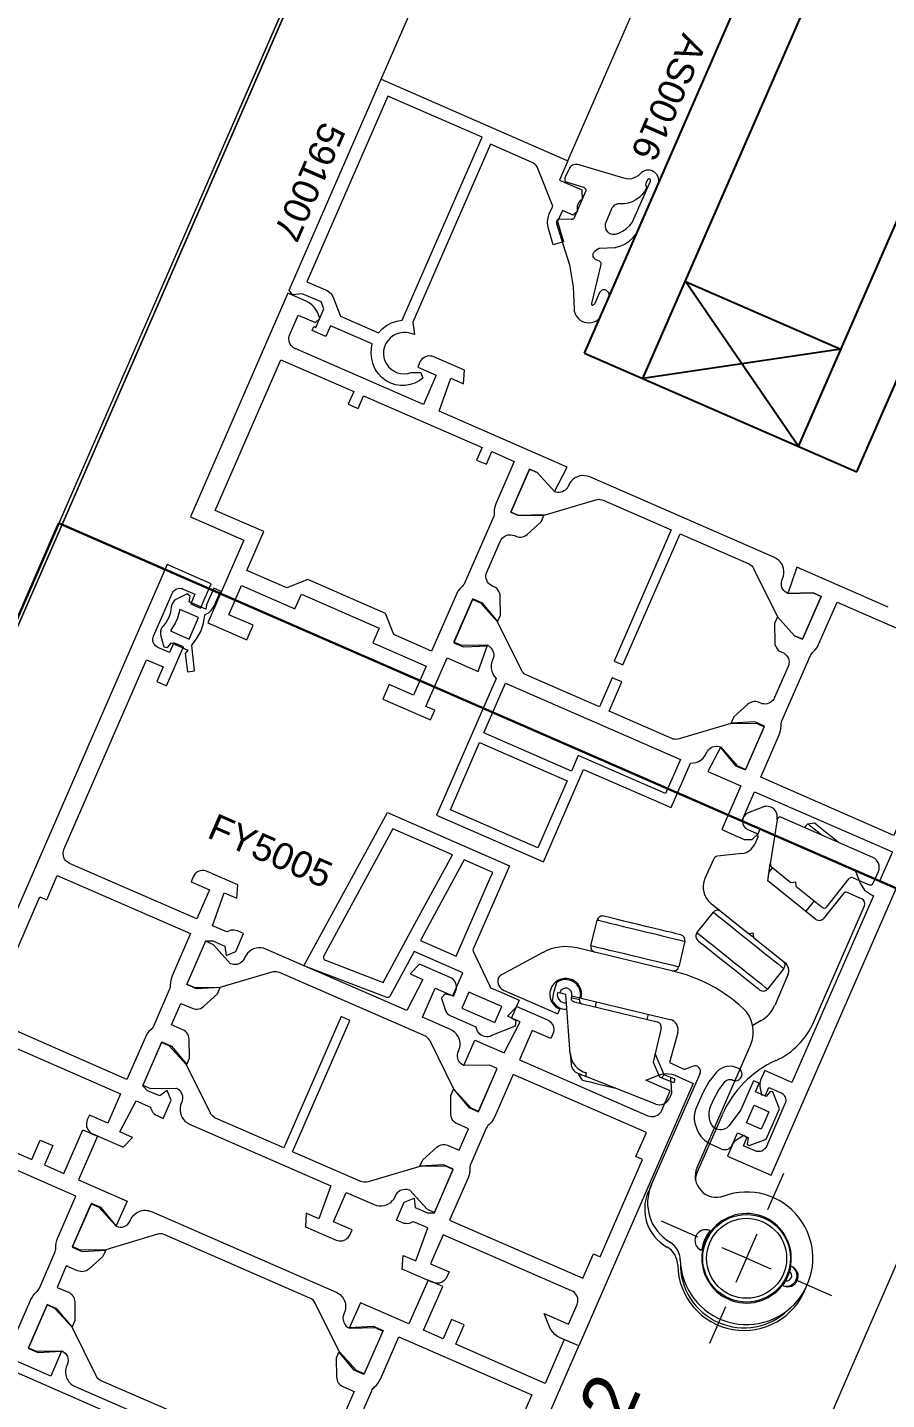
# Model space of a CAD drawing. Header units: millimetres. Extents: x -50172 to 90294, y -80883 to 956680.
# Drawn here: x 6197.7 to 6278.7, y -13388.3 to -13259 of the extents above; entities that cross this region are included whole.
import ezdxf

# ---------------------------------------------------------------- set-up
doc = ezdxf.new("R2010")
doc.units = ezdxf.units.MM
doc.header["$MEASUREMENT"] = 0
doc.linetypes.add('Dot & Dashed', pattern=[670.277762, 352.777767, -176.388884, 0, -141.111112])
for name, color, linetype, lineweight in [('0_Pen_No__2', 8, 'Continuous', 15), ('0_Pen_No__5', 7, 'Continuous', 25), ('0_Pen_No__7', 7, 'Continuous', 35), ('0_Pen_No__9', 7, 'Continuous', 13), ('New_A-20-M_Roof_Pen_No__93', 8, 'Continuous', 13), ('New_A-25-M_Curtain_Wall_Pen_No__90', 8, 'Continuous', 20), ('New_A-25-M_Wall_Ext_Pen_No__87', 8, 'Continuous', 20), ('New_ArchiCAD Windows_Pen_No__1', 7, 'Continuous', 13), ('New_ArchiCAD Windows_Pen_No__3', 7, 'Continuous', 18)]:
    doc.layers.add(name, color=color, linetype=linetype, lineweight=lineweight)
for name, color, linetype in [('New_A-20-M_Roof', 7, 'Continuous'), ('New_A-25-M_Curtain_Wall', 7, 'Continuous'), ('New_A-25-M_Wall_Ext', 7, 'Continuous'), ('New_ArchiCAD Windows', 7, 'Continuous')]:
    doc.layers.add(name, color=color, linetype=linetype)
doc.layers.add('New_A-25-M_Curtain_Wall_Pen_No__69', color=7, linetype='Continuous', lineweight=20, true_color=0x606060)
doc.layers.add('New_ArchiCAD Windows_Pen_No__23', color=7, linetype='Continuous', lineweight=30, true_color=0x2a2a2a)
doc.styles.add('GENERATED_STYLE_3', font='')
doc.styles.get('GENERATED_STYLE_3').set_extended_font_data('Arial')

# ---------------------------------------------------------------- blocks, each defined once
blk = doc.blocks.new('Wall_2_1', base_point=(10092.6, -4631.3))
at = {"layer": 'New_A-25-M_Wall_Ext_Pen_No__87', "linetype": 'Continuous', "flags": 128}
for points in [[(10000.93, -4591.33), (2142.47, -22613.27)], [(2234.14, -22653.24), (10092.6, -4631.3)]]:
    blk.add_lwpolyline(points, dxfattribs=at)
blk = doc.blocks.new('Wall_4_1', base_point=(9982.59, -4632.6))
at = {"layer": 'New_A-25-M_Wall_Ext_Pen_No__87', "linetype": 'Continuous', "flags": 128}
blk.add_lwpolyline([(4871.77, -16353.33), (9982.59, -4632.6)], dxfattribs=at)
blk = doc.blocks.new('Triple Window 19_2')
at = {"layer": 'New_ArchiCAD Windows_Pen_No__1', "linetype": 'Continuous'}
for p, q in [((-1175, -190), (-1175, -0.5)), ((1175, -190), (1175, -0.5))]:
    blk.add_line(p, q, dxfattribs=at)
at = {"layer": 'New_ArchiCAD Windows_Pen_No__23', "linetype": 'Continuous'}
for p, q in [((1100, -190), (1100, 0)), ((1100, 0), (1175, 0))]:
    blk.add_line(p, q, dxfattribs=at)
at = {"layer": 'New_ArchiCAD Windows_Pen_No__3', "linetype": 'Continuous'}
blk.add_line((812.5, 0), (1100, 0), dxfattribs=at)
blk = doc.blocks.new('Wall_239_1', base_point=(10165.92, -4712.54))
at = {"layer": 'New_ArchiCAD Windows', "color": 251, "linetype": 'Continuous', "lineweight": 20, "true_color": 0x606060, "xscale": -1, "zscale": 1000, "rotation": 66.44041158399281}
for p in [(6640.35, -12297.4), (5701.05, -14451.52)]:
    blk.add_blockref('Triple Window 19_2', p, dxfattribs=at)
blk = doc.blocks.new('Morph_2_1')
at = {"layer": 'New_A-20-M_Roof_Pen_No__93', "linetype": 'Continuous', "flags": 128}
blk.add_lwpolyline([(2064.53, -22792.01), (10012.82, -4564.06)], dxfattribs=at)
blk = doc.blocks.new('Beam_8_1', base_point=(10000.93, -4591.33))
at = {"layer": 'New_A-25-M_Curtain_Wall_Pen_No__69', "linetype": 'Dot & Dashed'}
blk.add_line((10000.93, -4591.33), (2142.47, -22613.27), dxfattribs=at)
at = {"layer": 'New_A-25-M_Curtain_Wall_Pen_No__90', "linetype": 'Continuous'}
blk.add_line((10000.93, -4591.33), (2142.47, -22613.27), dxfattribs=at)

msp = doc.modelspace()

# ---------------------------------------------------------------- linework, layer by layer
at = {"layer": '0_Pen_No__2', "linetype": 'Continuous', "flags": 128}
for points in [[(6234.81, -13291.5), (6235.01, -13292.03), (6234.64, -13292.3), (6234.23, -13292.5), (6233.8, -13292.65), (6233.34, -13292.72), (6232.89, -13292.73), (6232.43, -13292.66), (6231.99, -13292.53), (6231.54, -13292.29), (6231.14, -13291.98), (6230.79, -13291.6), (6230.51, -13291.18), (6230.3, -13290.71), (6230.18, -13290.22), (6230.13, -13289.71), (6230.17, -13289.2), (6230.23, -13288.82), (6226.29, -13287.1), (6225.85, -13288.11), (6224.57, -13287.55), (6224.73, -13287.18), (6224.91, -13287.26), (6225.67, -13285.52), (6225.41, -13284.86), (6223.62, -13284.08), (6222.7, -13284.18), (6222.4, -13283.76), (6231.07, -13263.87), (6248.67, -13271.55), (6247.87, -13273.38), (6249.98, -13274.3), (6250.03, -13275.19), (6249.9, -13275.28), (6249.78, -13275.4), (6249.68, -13275.53), (6249.61, -13275.68), (6249.56, -13275.83), (6249.54, -13275.99), (6249.54, -13276.16), (6249.57, -13276.32), (6249.16, -13276.67), (6248.15, -13276.23), (6247.69, -13277.29), (6248.26, -13279.2), (6247.3, -13279.48), (6246.84, -13277.92), (6246.78, -13277.64), (6246.76, -13277.37), (6246.77, -13277.09), (6246.83, -13276.81), (6246.92, -13276.55), (6247.24, -13275.83), (6245.84, -13272.27), (6245.77, -13272.13), (6245.68, -13272), (6245.57, -13271.88), (6245.44, -13271.79), (6245.3, -13271.71), (6241.38, -13270)], [(6241.38, -13270), (6234.06, -13286.78), (6234.2, -13287.94), (6233.77, -13287.81), (6233.44, -13287.75), (6233.1, -13287.74), (6232.78, -13287.79), (6232.46, -13287.9), (6232.17, -13288.06), (6231.9, -13288.26), (6231.68, -13288.51), (6231.5, -13288.79), (6231.37, -13289.1), (6231.3, -13289.42), (6231.28, -13289.76), (6231.32, -13290.09), (6231.42, -13290.41), (6231.57, -13290.7), (6231.76, -13290.97), (6232, -13291.2), (6232.28, -13291.39), (6232.58, -13291.53), (6232.91, -13291.61), (6233.24, -13291.64), (6233.57, -13291.61), (6233.89, -13291.52), (6234.81, -13291.5)], [(6223.54, -13312.41), (6230.88, -13315.61), (6230.28, -13316.98), (6235.32, -13319.18), (6234.12, -13321.93), (6231.83, -13320.93), (6231.23, -13322.31), (6235.72, -13324.26), (6236.12, -13323.35), (6235.29, -13322.99), (6237.29, -13318.4), (6240.22, -13319.68), (6241.08, -13317.22), (6238.66, -13317.26), (6237.93, -13316.94), (6239.69, -13312.91), (6240.42, -13313.22), (6242.04, -13315.02), (6242.32, -13314.38), (6242.29, -13312.61), (6242.28, -13312.44), (6242.23, -13312.29), (6242.17, -13312.14), (6242.08, -13312), (6241.97, -13311.88), (6241.84, -13311.78), (6241.69, -13311.71), (6241.55, -13311.64), (6241.41, -13311.57), (6241.29, -13311.47), (6241.18, -13311.36), (6241.09, -13311.23), (6241.02, -13311.09), (6240.97, -13310.94), (6240.95, -13310.79), (6240.95, -13310.63), (6240.98, -13310.48), (6241.03, -13310.33), (6242.31, -13307.39), (6242.39, -13307.26), (6242.48, -13307.13), (6242.59, -13307.02), (6242.72, -13306.93), (6242.86, -13306.86), (6243.01, -13306.82), (6243.17, -13306.8), (6243.32, -13306.8), (6243.48, -13306.83), (6243.63, -13306.88), (6243.77, -13306.94), (6243.93, -13306.99), (6244.09, -13307.02), (6244.25, -13307.02), (6244.41, -13306.99), (6244.57, -13306.94), (6244.71, -13306.86), (6244.84, -13306.77), (6246.16, -13305.58), (6246.44, -13304.94), (6244.02, -13304.98), (6243.29, -13304.66), (6245.05, -13300.62), (6245.78, -13300.94), (6247.4, -13302.74), (6248.62, -13300.43), (6236.52, -13295.16), (6237.64, -13292.05), (6238.83, -13292.57), (6238.91, -13291.29), (6236.03, -13290.03), (6235.88, -13289.98), (6235.72, -13289.96), (6235.57, -13289.95), (6235.41, -13289.97), (6235.26, -13290.02), (6235.12, -13290.09), (6234.99, -13290.18), (6234.88, -13290.29), (6234.78, -13290.41), (6234.71, -13290.55), (6234.51, -13291.01), (6236.25, -13291.77), (6235.05, -13294.52), (6222.95, -13289.24), (6222.81, -13289.17), (6222.69, -13289.07), (6222.58, -13288.96), (6222.49, -13288.83), (6222.42, -13288.69), (6222.38, -13288.54), (6222.35, -13288.39), (6222.36, -13288.23), (6222.38, -13288.07), (6222.44, -13287.93), (6223.23, -13286.09), (6224.88, -13286.81), (6225.28, -13286.43), (6225.08, -13285.9), (6224.94, -13285.62), (6224.76, -13285.36), (6224.54, -13285.13), (6224.29, -13284.94), (6224.01, -13284.8), (6222.28, -13284.04), (6213.08, -13305.12), (6218.12, -13307.32), (6214.73, -13315.11), (6218.39, -13316.71), (6218.99, -13315.34), (6216.7, -13314.34)], [(6266.26, -13331.04), (6279.27, -13336.71), (6278.07, -13339.46), (6275.76, -13338.45), (6276.23, -13339.66), (6276.65, -13340.31), (6277.3, -13340.76), (6277.48, -13340.84), (6269.8, -13358.44), (6267.23, -13357.32), (6266.84, -13358.22), (6266.79, -13358.37), (6266.76, -13358.52), (6266.76, -13358.67), (6266.77, -13358.82), (6266.93, -13359.6), (6267.31, -13359.64), (6267.63, -13358.91), (6268.73, -13359.39), (6268.84, -13359.45), (6268.94, -13359.52), (6269.03, -13359.61), (6269.1, -13359.72), (6269.16, -13359.83), (6269.19, -13359.95), (6269.21, -13360.07), (6269.21, -13360.2), (6269.19, -13360.32), (6269.14, -13360.44), (6267.39, -13364.47), (6267.33, -13364.58), (6267.25, -13364.68), (6267.16, -13364.77), (6267.06, -13364.84), (6266.95, -13364.9), (6266.83, -13364.94), (6266.7, -13364.95), (6266.58, -13364.95), (6266.45, -13364.93), (6266.33, -13364.89), (6265.23, -13364.41), (6265.55, -13363.67), (6265.27, -13363.42), (6264.59, -13363.84), (6264.46, -13363.93), (6264.36, -13364.03), (6264.26, -13364.16), (6264.19, -13364.29), (6263.72, -13365.38), (6267.84, -13367.18), (6299.42, -13294.77)], [(6194.39, -13354.24), (6206.49, -13359.52), (6205.29, -13362.27), (6203.55, -13361.51), (6203.35, -13361.97), (6203.3, -13362.12), (6203.27, -13362.27), (6203.27, -13362.43), (6203.29, -13362.58), (6203.34, -13362.73), (6203.4, -13362.88), (6203.49, -13363), (6203.6, -13363.12), (6203.73, -13363.21), (6203.87, -13363.29), (6206.75, -13364.54), (6207.63, -13363.62), (6206.44, -13363.1), (6207.96, -13360.16), (6209.32, -13360.75), (6209.35, -13360.86), (6209.39, -13361.01), (6209.46, -13361.15), (6209.55, -13361.28), (6209.66, -13361.39), (6209.79, -13361.49), (6209.93, -13361.56), (6210.51, -13361.82), (6211.25, -13360.12), (6210.88, -13359.2), (6210.19, -13359.71), (6209.03, -13359.21), (6208.58, -13358.74), (6210.37, -13354.61), (6211.29, -13355.01), (6212.73, -13356.73), (6212.98, -13356.13), (6212.96, -13354.36), (6212.94, -13354.2), (6212.9, -13354.04), (6212.83, -13353.89), (6212.74, -13353.76), (6212.63, -13353.64), (6212.5, -13353.54), (6212.36, -13353.46), (6211.3, -13353), (6212.18, -13350.98), (6213.24, -13351.44), (6213.39, -13351.5), (6213.55, -13351.52), (6213.72, -13351.52), (6213.88, -13351.5), (6214.03, -13351.45), (6214.18, -13351.37), (6214.31, -13351.27), (6215.62, -13350.08), (6215.88, -13349.49), (6213.65, -13349.61), (6212.73, -13349.21), (6214.53, -13345.08), (6215.18, -13345.09), (6216.34, -13345.6), (6216.44, -13346.46), (6217.36, -13346.1), (6218.1, -13344.4), (6217.52, -13344.15), (6217.37, -13344.1), (6217.22, -13344.07), (6217.06, -13344.07), (6216.9, -13344.09), (6216.75, -13344.14), (6216.61, -13344.21), (6216.51, -13344.25), (6215.15, -13343.66), (6216.27, -13340.55), (6217.47, -13341.07), (6217.54, -13339.8), (6214.66, -13338.54), (6214.51, -13338.49), (6214.36, -13338.46), (6214.2, -13338.45), (6214.04, -13338.48), (6213.89, -13338.52), (6213.75, -13338.59), (6213.62, -13338.68), (6213.51, -13338.79), (6213.42, -13338.91), (6213.34, -13339.05), (6213.14, -13339.51), (6214.88, -13340.27), (6213.68, -13343.02), (6201.68, -13337.79), (6201.54, -13337.71), (6201.41, -13337.62), (6201.3, -13337.5), (6201.21, -13337.38), (6201.15, -13337.23), (6201.1, -13337.08), (6201.08, -13336.93), (6201.08, -13336.77), (6201.11, -13336.62), (6201.16, -13336.47), (6208.95, -13318.59), (6210.51, -13319.27), (6209.91, -13320.65), (6210.83, -13321.05), (6212.43, -13317.38), (6211.51, -13316.98), (6211.11, -13317.9), (6210.01, -13317.42), (6209.9, -13317.36), (6209.8, -13317.28), (6209.71, -13317.19), (6209.64, -13317.09), (6209.59, -13316.98), (6209.55, -13316.86), (6209.53, -13316.73), (6209.54, -13316.61), (6209.56, -13316.48), (6209.6, -13316.37), (6211.36, -13312.33), (6211.42, -13312.22), (6211.49, -13312.12), (6211.58, -13312.03), (6211.68, -13311.96), (6211.8, -13311.91), (6211.92, -13311.87), (6212.04, -13311.85), (6212.17, -13311.86), (6212.29, -13311.88), (6212.41, -13311.92), (6213.51, -13312.4), (6213.11, -13313.32), (6214.03, -13313.72), (6215.03, -13311.42), (6210.9, -13309.62), (6190.12, -13357.29)], [(6278.87, -13313.62), (6270.25, -13309.87), (6269.4, -13312.33), (6271.81, -13312.29), (6272.55, -13312.61), (6270.79, -13316.65), (6270.05, -13316.33), (6268.44, -13314.53), (6268.16, -13315.17), (6268.18, -13316.94), (6268.2, -13317.11), (6268.24, -13317.27), (6268.31, -13317.41), (6268.4, -13317.55), (6268.51, -13317.67), (6268.64, -13317.77), (6268.78, -13317.85), (6268.93, -13317.91), (6269.07, -13317.98), (6269.19, -13318.08), (6269.3, -13318.19), (6269.39, -13318.32), (6269.46, -13318.46), (6269.5, -13318.61), (6269.53, -13318.77), (6269.52, -13318.92), (6269.5, -13319.08), (6269.44, -13319.22), (6268.16, -13322.16), (6268.09, -13322.3), (6268, -13322.42), (6267.88, -13322.53), (6267.75, -13322.62), (6267.61, -13322.69), (6267.46, -13322.73), (6267.31, -13322.76), (6267.15, -13322.75), (6267, -13322.73), (6266.85, -13322.67), (6266.71, -13322.61), (6266.55, -13322.56), (6266.39, -13322.53), (6266.23, -13322.53), (6266.07, -13322.56), (6265.91, -13322.61), (6265.77, -13322.69), (6265.64, -13322.79), (6264.32, -13323.97), (6264.04, -13324.61), (6266.46, -13324.58), (6267.19, -13324.9), (6265.43, -13328.93), (6264.7, -13328.61), (6263.08, -13326.81), (6261.86, -13329.12), (6264.97, -13330.48), (6263.18, -13334.6), (6265.28, -13335.52), (6266.05, -13335.53), (6266.6, -13335), (6266.8, -13334.54), (6265.06, -13333.79), (6266.26, -13331.04)], [(6216.7, -13314.34), (6217.9, -13311.59), (6222.94, -13313.78), (6223.54, -13312.41)], [(6258.41, -13332.52), (6260.23, -13328.35), (6260.52, -13328.31), (6260.77, -13328.26), (6261.02, -13328.17), (6261.24, -13328.03), (6261.44, -13327.86), (6261.6, -13327.65), (6261.72, -13327.42), (6261.76, -13327.33), (6261.84, -13327.19), (6261.93, -13327.07), (6262.05, -13326.96), (6262.17, -13326.87), (6262.31, -13326.8), (6262.47, -13326.75), (6262.62, -13326.73), (6262.78, -13326.74), (6262.93, -13326.76), (6263.08, -13326.81), (6263.06, -13326.86), (6264.49, -13328.58), (6265.41, -13328.98), (6267.21, -13324.85), (6266.29, -13324.45), (6264.06, -13324.57), (6264.04, -13324.61), (6259.17, -13326.05), (6259.03, -13326.08), (6258.89, -13326.09), (6258.75, -13326.08), (6258.61, -13326.06), (6258.48, -13326.01), (6252.56, -13323.43), (6253.76, -13320.68), (6252.84, -13320.28), (6251.64, -13323.03), (6244.8, -13320.04), (6244.67, -13319.98), (6244.56, -13319.9), (6244.46, -13319.8), (6244.37, -13319.69), (6244.3, -13319.57), (6242.04, -13315.02), (6242.06, -13314.98), (6240.63, -13313.26), (6239.71, -13312.86), (6237.91, -13316.98), (6238.83, -13317.38), (6241.06, -13317.27), (6241.08, -13317.22), (6241.22, -13317.29), (6241.34, -13317.39), (6241.45, -13317.5), (6241.54, -13317.63), (6241.61, -13317.77), (6241.66, -13317.92), (6241.68, -13318.08), (6241.68, -13318.23), (6241.65, -13318.39), (6241.6, -13318.54), (6241.56, -13318.63), (6241.47, -13318.88), (6241.44, -13319.14), (6241.44, -13319.4), (6241.49, -13319.65), (6241.59, -13319.9), (6241.73, -13320.12), (6241.9, -13320.35), (6236.28, -13333.24), (6246.36, -13337.63), (6250.16, -13328.93)], [(6249, -13329.08), (6240.75, -13325.48), (6242.79, -13320.8), (6259.29, -13328), (6257.89, -13331.21), (6249.64, -13327.61)], [(6249.64, -13327.61), (6249, -13329.08)], [(6250.16, -13328.93), (6258.41, -13332.52)], [(6267.95, -13362.44), (6268.61, -13360.91), (6267.99, -13359.31), (6267.76, -13359.28), (6267.36, -13359.77), (6266.35, -13359.33)], [(6228.9, -13398.75), (6229.71, -13399.1), (6228.91, -13400.93), (6230.1, -13401.45), (6230.9, -13399.62), (6239.33, -13403.3), (6237.53, -13407.42), (6238.91, -13408.02), (6249.7, -13383.27), (6248.32, -13382.67), (6246.52, -13386.8), (6238.1, -13383.12), (6238.89, -13381.29), (6237.7, -13380.77), (6236.9, -13382.6), (6235.07, -13381.8), (6236.87, -13377.68), (6235.49, -13377.08), (6233.69, -13381.2), (6229.11, -13379.2), (6228.09, -13381.54), (6230.32, -13381.42)]]:
    msp.add_lwpolyline(points, dxfattribs=at)
for points in [[(6240.58, -13269.33), (6231.69, -13265.45), (6224.06, -13282.96), (6225.96, -13283.79), (6226.1, -13283.87), (6226.23, -13283.96), (6226.34, -13284.07), (6226.43, -13284.2), (6226.5, -13284.34), (6227.22, -13286.2), (6230.81, -13287.76), (6231.16, -13287.38), (6231.58, -13287.07), (6232.04, -13286.83), (6232.54, -13286.67), (6233.05, -13286.59)], [(6224.14, -13311.03), (6222.17, -13311.81), (6218.41, -13310.17), (6220.01, -13306.5), (6215.42, -13304.51), (6221.62, -13290.3), (6228.49, -13293.3), (6227.97, -13294.49), (6228.89, -13294.89), (6229.41, -13293.7), (6240.59, -13298.57), (6240.07, -13299.76), (6240.99, -13300.16), (6241.51, -13298.97), (6243.62, -13299.89), (6241.88, -13303.88), (6241.78, -13304.17), (6241.72, -13304.47), (6241.71, -13304.77), (6241.71, -13304.92), (6241.68, -13305.07), (6241.63, -13305.21), (6238.97, -13311.31), (6238.9, -13311.45), (6238.81, -13311.57), (6238.7, -13311.67), (6238.49, -13311.89), (6238.31, -13312.13), (6238.16, -13312.4), (6235.82, -13317.77), (6232.25, -13316.21), (6231.47, -13314.23)], [(6253.03, -13318.72), (6253.85, -13319.08), (6259.25, -13306.71), (6265.68, -13309.51), (6265.8, -13309.57), (6265.92, -13309.66), (6266.02, -13309.75), (6266.1, -13309.86), (6266.17, -13309.98), (6268.43, -13314.55), (6270.05, -13316.33), (6270.79, -13316.65), (6272.55, -13312.61), (6271.81, -13312.29), (6269.4, -13312.33), (6269.26, -13312.26), (6269.13, -13312.16), (6269.02, -13312.05), (6268.93, -13311.92), (6268.86, -13311.78), (6268.82, -13311.63), (6268.8, -13311.47), (6268.8, -13311.32), (6268.83, -13311.16), (6268.88, -13311.01), (6268.92, -13310.92), (6269, -13310.7), (6269.04, -13310.47), (6269.04, -13310.23), (6269.01, -13310), (6268.94, -13309.77), (6268.84, -13309.56), (6268.7, -13309.37), (6268.54, -13309.2), (6268.35, -13309.06), (6268.14, -13308.95), (6250.73, -13301.35), (6250.5, -13301.28), (6250.27, -13301.24), (6250.04, -13301.23), (6249.8, -13301.26), (6249.58, -13301.33), (6249.37, -13301.44), (6249.17, -13301.57), (6249, -13301.73), (6248.86, -13301.92), (6248.75, -13302.13), (6248.71, -13302.22), (6248.64, -13302.36), (6248.54, -13302.48), (6248.43, -13302.59), (6248.3, -13302.68), (6248.16, -13302.75), (6248.01, -13302.8), (6247.86, -13302.82), (6247.7, -13302.82), (6247.54, -13302.79), (6247.4, -13302.74), (6245.78, -13300.94), (6245.05, -13300.62), (6243.29, -13304.66), (6244.02, -13304.98), (6246.43, -13304.96), (6251.31, -13303.5), (6251.45, -13303.47), (6251.59, -13303.46), (6251.72, -13303.47), (6251.86, -13303.5), (6251.99, -13303.54), (6258.42, -13306.35)], [(6266.86, -13329.66), (6268.6, -13325.67), (6268.7, -13325.39), (6268.75, -13325.09), (6268.77, -13324.78), (6268.77, -13324.63), (6268.8, -13324.48), (6268.85, -13324.34), (6271.51, -13318.24), (6271.58, -13318.11), (6271.67, -13317.99), (6271.77, -13317.88), (6271.99, -13317.66), (6272.17, -13317.42), (6272.31, -13317.15), (6274.05, -13313.16), (6286.61, -13318.64), (6285.61, -13320.93), (6286.25, -13321.21), (6281.06, -13333.12), (6280.41, -13332.84), (6279.42, -13335.14)], [(6248.6, -13329.99), (6245.85, -13336.32), (6237.6, -13332.72), (6240.35, -13326.39)], [(6213.09, -13344.4), (6211.35, -13348.38), (6211.25, -13348.67), (6211.19, -13348.97), (6211.18, -13349.28), (6211.17, -13349.43), (6211.14, -13349.57), (6211.09, -13349.71), (6209.63, -13353.07), (6209.56, -13353.2), (6209.47, -13353.32), (6209.37, -13353.43), (6209.15, -13353.64), (6208.97, -13353.89), (6208.83, -13354.16), (6207.09, -13358.15), (6194.53, -13352.67), (6195.53, -13350.38), (6194.89, -13350.1), (6198.89, -13340.93), (6199.53, -13341.21), (6200.53, -13338.92)], [(6233.81, -13348.2), (6235.01, -13348.72), (6233.48, -13351.65), (6220.19, -13345.86), (6219.97, -13345.78), (6219.74, -13345.74), (6219.5, -13345.74), (6219.27, -13345.77), (6219.04, -13345.84), (6218.83, -13345.94), (6218.64, -13346.08), (6218.47, -13346.24), (6218.33, -13346.43), (6218.22, -13346.63), (6218.18, -13346.73), (6218.1, -13346.86), (6218.01, -13346.99), (6217.9, -13347.1), (6217.77, -13347.19), (6217.63, -13347.26), (6217.48, -13347.3), (6217.32, -13347.32), (6217.16, -13347.32), (6217.01, -13347.29), (6216.86, -13347.24), (6215.25, -13345.45), (6214.51, -13345.13), (6212.75, -13349.16), (6213.49, -13349.48), (6215.89, -13349.46), (6220.78, -13348), (6220.91, -13347.97), (6221.05, -13347.96), (6221.19, -13347.97), (6221.33, -13348), (6221.46, -13348.05), (6235.14, -13354.01), (6235.27, -13354.08), (6235.38, -13354.16), (6235.48, -13354.26), (6235.57, -13354.37), (6235.64, -13354.49), (6237.89, -13359.05), (6239.52, -13360.83), (6240.25, -13361.15), (6242.01, -13357.12), (6241.28, -13356.8), (6238.86, -13356.84), (6238.72, -13356.76), (6238.6, -13356.67), (6238.49, -13356.55), (6238.4, -13356.43), (6238.33, -13356.28), (6238.28, -13356.13), (6238.26, -13355.98), (6238.27, -13355.82), (6238.29, -13355.67), (6238.34, -13355.52), (6238.38, -13355.43), (6238.46, -13355.21), (6238.5, -13354.97), (6238.51, -13354.74), (6238.47, -13354.51), (6238.41, -13354.28), (6238.3, -13354.07), (6238.17, -13353.88), (6238, -13353.71), (6237.82, -13353.56), (6237.61, -13353.45), (6234.95, -13352.29), (6236.15, -13349.54), (6237.89, -13350.3), (6238.09, -13349.85), (6238.14, -13349.7), (6238.17, -13349.54), (6238.17, -13349.39), (6238.15, -13349.23), (6238.11, -13349.08), (6238.04, -13348.94), (6237.95, -13348.81), (6237.84, -13348.7), (6237.71, -13348.6), (6237.57, -13348.53), (6234.69, -13347.27)], [(6224, -13370.76), (6223.92, -13372.03), (6226.81, -13373.29), (6226.96, -13373.34), (6227.11, -13373.37), (6227.27, -13373.37), (6227.43, -13373.35), (6227.58, -13373.3), (6227.72, -13373.24), (6227.84, -13373.15), (6227.96, -13373.04), (6228.05, -13372.91), (6228.13, -13372.77), (6228.33, -13372.32), (6226.58, -13371.56), (6227.78, -13368.81), (6230.41, -13369.95), (6230.64, -13370.03), (6230.87, -13370.07), (6231.1, -13370.08), (6231.34, -13370.04), (6231.56, -13369.97), (6231.77, -13369.87), (6231.97, -13369.74), (6232.14, -13369.57), (6232.28, -13369.39), (6232.39, -13369.18), (6232.43, -13369.09), (6232.5, -13368.95), (6232.6, -13368.82), (6232.71, -13368.71), (6232.84, -13368.62), (6232.98, -13368.55), (6233.13, -13368.51), (6233.29, -13368.49), (6233.44, -13368.49), (6233.6, -13368.52), (6233.75, -13368.57), (6235.36, -13370.36), (6236.1, -13370.68), (6237.85, -13366.65), (6237.12, -13366.33), (6234.71, -13366.35), (6229.83, -13367.81), (6229.69, -13367.84), (6229.56, -13367.85), (6229.42, -13367.84), (6229.28, -13367.81), (6229.15, -13367.76), (6222.72, -13364.96), (6228.11, -13352.59), (6227.29, -13352.23), (6221.89, -13364.6), (6215.46, -13361.8), (6215.34, -13361.73), (6215.23, -13361.65), (6215.12, -13361.56), (6215.04, -13361.45), (6214.97, -13361.33), (6212.71, -13356.76), (6211.09, -13354.98), (6210.35, -13354.66), (6208.6, -13358.69), (6209.33, -13359.01), (6211.75, -13358.98), (6211.88, -13359.05), (6212.01, -13359.14), (6212.12, -13359.26), (6212.21, -13359.39), (6212.28, -13359.53), (6212.32, -13359.68), (6212.34, -13359.83), (6212.34, -13359.99), (6212.31, -13360.14), (6212.26, -13360.29), (6212.22, -13360.38), (6212.15, -13360.61), (6212.1, -13360.84), (6212.1, -13361.07), (6212.13, -13361.31), (6212.2, -13361.53), (6212.3, -13361.74), (6212.44, -13361.94), (6212.6, -13362.11), (6212.79, -13362.25), (6213, -13362.36), (6226.32, -13368.17), (6225.2, -13371.28)], [(6244.12, -13356.29), (6256.22, -13361.57), (6256.37, -13361.62), (6256.52, -13361.65), (6256.68, -13361.65), (6256.83, -13361.63), (6256.98, -13361.58), (6257.12, -13361.51), (6257.25, -13361.42), (6257.36, -13361.31), (6257.46, -13361.19), (6257.53, -13361.05), (6258.33, -13359.22), (6256.02, -13358.21), (6257.22, -13357.74), (6257.52, -13357.64), (6257.83, -13357.6), (6258.15, -13357.61), (6258.46, -13357.66), (6258.75, -13357.76), (6260.49, -13358.52), (6249.7, -13383.27), (6247.96, -13382.51), (6247.68, -13382.37), (6247.43, -13382.18), (6247.22, -13381.95), (6247.04, -13381.69), (6246.9, -13381.41), (6246.43, -13380.21), (6248.74, -13381.22), (6249.54, -13379.38), (6249.59, -13379.23), (6249.62, -13379.08), (6249.62, -13378.92), (6249.6, -13378.77), (6249.55, -13378.62), (6249.48, -13378.48), (6249.39, -13378.35), (6249.29, -13378.24), (6249.16, -13378.14), (6249.02, -13378.07), (6236.92, -13372.79), (6235.72, -13375.54), (6237.47, -13376.3), (6237.27, -13376.76), (6237.19, -13376.9), (6237.1, -13377.02), (6236.98, -13377.13), (6236.86, -13377.22), (6236.71, -13377.29), (6236.56, -13377.34), (6236.41, -13377.36), (6236.25, -13377.35), (6236.1, -13377.33), (6235.95, -13377.28), (6233.06, -13376.02), (6233.14, -13374.74), (6234.34, -13375.26), (6235.46, -13372.15), (6234.1, -13371.56), (6234, -13371.61), (6233.86, -13371.68), (6233.71, -13371.72), (6233.55, -13371.75), (6233.39, -13371.74), (6233.24, -13371.72), (6233.09, -13371.66), (6232.51, -13371.41), (6233.25, -13369.71), (6234.17, -13369.35), (6234.26, -13370.21), (6235.43, -13370.72), (6236.08, -13370.73), (6237.87, -13366.61), (6236.96, -13366.21), (6234.72, -13366.32), (6234.98, -13365.73), (6236.3, -13364.54), (6236.43, -13364.44), (6236.58, -13364.37), (6236.73, -13364.31), (6236.89, -13364.29), (6237.06, -13364.29), (6237.22, -13364.31), (6237.37, -13364.37), (6238.43, -13364.83), (6239.31, -13362.81), (6238.25, -13362.35), (6238.11, -13362.27), (6237.98, -13362.17), (6237.87, -13362.05), (6237.77, -13361.92), (6237.71, -13361.77), (6237.67, -13361.61), (6237.65, -13361.45), (6237.62, -13359.68), (6237.88, -13359.08), (6239.32, -13360.8), (6240.23, -13361.2), (6242.01, -13357.12), (6241.28, -13356.8), (6238.86, -13356.84), (6239.9, -13354.45), (6242.65, -13355.65), (6244.17, -13352.72), (6242.97, -13352.19), (6243.85, -13351.27), (6246.74, -13352.53), (6246.88, -13352.6), (6247, -13352.69), (6247.11, -13352.81), (6247.2, -13352.94), (6247.27, -13353.08), (6247.32, -13353.23), (6247.34, -13353.38), (6247.34, -13353.54), (6247.31, -13353.69), (6247.26, -13353.84), (6247.06, -13354.3), (6245.32, -13353.54)], [(6243.52, -13357.67), (6241.78, -13361.65), (6241.64, -13361.92), (6241.46, -13362.17), (6241.24, -13362.39), (6241.13, -13362.49), (6241.05, -13362.61), (6240.98, -13362.74), (6239.51, -13366.1), (6239.46, -13366.24), (6239.44, -13366.39), (6239.43, -13366.54), (6239.42, -13366.84), (6239.36, -13367.14), (6239.26, -13367.43), (6237.52, -13371.42), (6250.08, -13376.89), (6251.08, -13374.6), (6251.72, -13374.88), (6255.72, -13365.71), (6255.08, -13365.43), (6256.08, -13363.14)]]:
    msp.add_lwpolyline(points, close=True, dxfattribs=at)
for points in [[(6189.69, -13362.01), (6198.12, -13365.69), (6198.92, -13363.86), (6200.11, -13364.38), (6199.31, -13366.21), (6201.15, -13367.01), (6202.95, -13362.89), (6204.32, -13363.49), (6202.53, -13367.61), (6207.11, -13369.61), (6206.09, -13371.95), (6204.66, -13370.23), (6203.74, -13369.83), (6201.94, -13373.96), (6202.86, -13374.36), (6205.09, -13374.24), (6204.83, -13374.83), (6203.51, -13376.02, -0.294108), (6202.44, -13376.19), (6201.38, -13375.73), (6200.51, -13377.75), (6201.57, -13378.21, -0.294108), (6202.17, -13379.11), (6202.19, -13380.88), (6201.93, -13381.48), (6200.5, -13379.76), (6199.58, -13379.36), (6197.78, -13383.49), (6198.7, -13383.89), (6200.93, -13383.77), (6199.91, -13386.11), (6195.33, -13384.11)], [(6230.32, -13381.42), (6231.24, -13381.82), (6229.44, -13385.95), (6228.52, -13385.55), (6227.09, -13383.83), (6226.83, -13384.43), (6226.86, -13386.2, 0.294108), (6227.46, -13387.1), (6228.52, -13387.56), (6227.64, -13389.58)]]:
    msp.add_lwpolyline(points, format="xyb", dxfattribs=at)
for points in [[(6193.76, -13381.79), (6196.3, -13382.9), (6198.04, -13378.91, -0.112281), (6198.58, -13378.18, 0.112281), (6198.84, -13377.82), (6200.3, -13374.46, 0.112281), (6200.38, -13374.03, -0.112281), (6200.55, -13373.13), (6202.29, -13369.15), (6189.74, -13363.67), (6188.74, -13365.96), (6188.09, -13365.68), (6184.1, -13374.85), (6184.74, -13375.13), (6183.74, -13377.42)], [(6227.55, -13380.27, 0.414214), (6228.07, -13381.59), (6230.49, -13381.55), (6231.22, -13381.87), (6229.46, -13385.9), (6228.73, -13385.58), (6227.1, -13383.8), (6224.85, -13379.24, 0.176327), (6224.35, -13378.76), (6210.67, -13372.8, 0.176327), (6209.98, -13372.75), (6205.1, -13374.21), (6202.69, -13374.23), (6201.96, -13373.91), (6203.72, -13369.88), (6204.45, -13370.2), (6206.07, -13371.99, 0.414214), (6207.39, -13371.48), (6207.43, -13371.38, -0.414214), (6209.4, -13370.61), (6226.82, -13378.2, -0.414214), (6227.59, -13380.18)], [(6221.64, -13393.84, -0.414214), (6222.95, -13393.32), (6224.57, -13395.11), (6225.3, -13395.43), (6227.06, -13391.4), (6226.33, -13391.08), (6223.92, -13391.1), (6219.04, -13392.56, -0.176327), (6218.36, -13392.51), (6204.67, -13386.55, -0.176327), (6204.18, -13386.08), (6201.92, -13381.51), (6200.3, -13379.73), (6199.56, -13379.41), (6197.8, -13383.44), (6198.54, -13383.76), (6200.95, -13383.73, -0.414214), (6201.47, -13385.04), (6201.43, -13385.13, 0.414214), (6202.21, -13387.11), (6219.62, -13394.7, 0.414214), (6221.6, -13393.93)], [(6229.45, -13397.35), (6226.73, -13396.17), (6228.47, -13392.18, 0.112281), (6228.64, -13391.28, -0.112281), (6228.72, -13390.85), (6230.18, -13387.49, -0.112281), (6230.45, -13387.14, 0.112281), (6230.99, -13386.4), (6232.73, -13382.42), (6245.28, -13387.89), (6244.28, -13390.18), (6244.93, -13390.46), (6240.93, -13399.63), (6240.29, -13399.35), (6239.29, -13401.64)]]:
    msp.add_lwpolyline(points, format="xyb", close=True, dxfattribs=at)
at = {"layer": '0_Pen_No__5', "linetype": 'Continuous'}
for p, q in [((6250.25, -13289.69), (6378.32, -12995.98)), ((6255.75, -13292.09), (6383.82, -12998.38)), ((6270.42, -13298.48), (6398.49, -13004.78)), ((6275.91, -13300.88), (6403.99, -13007.18)), ((6259.75, -13282.92), (6274.41, -13289.32)), ((6270.42, -13298.48), (6259.75, -13282.92)), ((6250.25, -13289.69), (6275.91, -13300.88)), ((6274.41, -13289.32), (6255.75, -13292.09))]:
    msp.add_line(p, q, dxfattribs=at)
at = {"layer": '0_Pen_No__9', "linetype": 'Continuous'}
for p, q in [((6231.07, -13263.87), (6352.75, -12984.83)), ((6248.67, -13271.55), (6370.34, -12992.51)), ((6267.06, -13332.47), (6265.67, -13333.02)), ((6268.39, -13333.69), (6267.76, -13337.84)), ((6268.39, -13333.69), (6268.41, -13333.55)), ((6277.43, -13337.22), (6268.81, -13333.46)), ((6270.99, -13334.41), (6271.29, -13334.04)), ((6271.29, -13334.04), (6271.89, -13333.97)), ((6265.64, -13334.59), (6266.42, -13334.93)), ((6266.57, -13335.32), (6266.29, -13335.96)), ((6262.39, -13337.41), (6261.6, -13339.22)), ((6265.08, -13336.85), (6262.79, -13337.11)), ((6267.52, -13339.44), (6267.76, -13337.84)), ((6267.65, -13338.6), (6267.97, -13338.2)), ((6267.87, -13338.12), (6269.69, -13339.57)), ((6273.09, -13341.89), (6275.21, -13339.22)), ((6275.57, -13339.13), (6277.07, -13339.79)), ((6277.47, -13339.64), (6277.95, -13338.54)), ((6272.06, -13343.06), (6267.52, -13339.44)), ((6269.69, -13339.57), (6270.12, -13339.52)), ((6270.12, -13339.52), (6270.16, -13339.94)), ((6270.16, -13339.94), (6272.67, -13341.94)), ((6274.65, -13340.61), (6272.76, -13342.98)), ((6276.37, -13341.12), (6275, -13340.52)), ((6262.18, -13341.58), (6265.7, -13344.38)), ((6271.88, -13341.31), (6271.1, -13342.3)), ((6271.83, -13352.78), (6276.63, -13341.78)), ((6250.85, -13345.56), (6251.44, -13343.13)), ((6260.84, -13344.34), (6262.39, -13342.39)), ((6265.7, -13344.38), (6266.12, -13344.34)), ((6266.17, -13344.76), (6265.7, -13344.38)), ((6266.12, -13344.34), (6266.17, -13344.76)), ((6258.59, -13347.94), (6249.52, -13345.75)), ((6259.7, -13345.12), (6259.12, -13347.55)), ((6266.17, -13344.76), (6269.13, -13347.12)), ((6246.32, -13346.17), (6242.47, -13348.26)), ((6269.04, -13347.69), (6267.48, -13349.64)), ((6269.42, -13348.3), (6268.17, -13351.18)), ((6242.66, -13349.77), (6247.73, -13351.98)), ((6247.7, -13349.94), (6247.89, -13349.99)), ((6248.47, -13350.13), (6247.89, -13349.99)), ((6248.9, -13355.74), (6248.47, -13350.13)), ((6249.04, -13350.26), (6248.99, -13350.46)), ((6249.77, -13350.64), (6248.99, -13350.46)), ((6249.04, -13350.26), (6249.81, -13350.45)), ((6249.26, -13350.83), (6257.1, -13352.72)), ((6249.77, -13350.64), (6249.81, -13350.45)), ((6249.92, -13350.48), (6258.3, -13352.5)), ((6251.27, -13351.31), (6251.38, -13350.83)), ((6247.73, -13351.98), (6247.91, -13351.52)), ((6256.24, -13352), (6256.13, -13352.49)), ((6257.47, -13353.32), (6256.7, -13356.52)), ((6266.9, -13352.59), (6266.1, -13353.07)), ((6259.03, -13353.74), (6258.25, -13356.56)), ((6260.85, -13366.46), (6265.91, -13354.85)), ((6248.9, -13355.74), (6248.98, -13356.71)), ((6257.76, -13357.72), (6256.89, -13355.71)), ((6256.7, -13356.52), (6257.3, -13357.92)), ((6258.25, -13356.56), (6259.71, -13357.2)), ((6260.48, -13356.9), (6259.71, -13357.2)), ((6249.61, -13357.56), (6250.35, -13357.86)), ((6249.72, -13357.7), (6249.74, -13357.62)), ((6250.04, -13358.22), (6249.72, -13357.7)), ((6250.35, -13357.86), (6250.43, -13357.53)), ((6256.96, -13360.47), (6250.35, -13357.86)), ((6261.13, -13357.57), (6256.54, -13368.07)), ((6257.3, -13357.92), (6258.38, -13358.34)), ((6257.76, -13357.72), (6257.5, -13357.99)), ((6258.37, -13357.96), (6257.76, -13357.72)), ((6258.38, -13358.34), (6258.37, -13357.96)), ((6258.76, -13358.12), (6258.37, -13357.96)), ((6258.38, -13358.34), (6258.43, -13359.46)), ((6258.67, -13358.46), (6258.38, -13358.34)), ((6258.76, -13358.12), (6258.67, -13358.46)), ((6258.43, -13359.46), (6258.26, -13359.91)), ((6260.86, -13366.92), (6263.24, -13361.48)), ((6267.52, -13370.42), (6269.02, -13366.99)), ((6256.54, -13368.07), (6256.26, -13368.73)), ((6260.94, -13373.01), (6257.5, -13371.51)), ((6266.72, -13370.96), (6266.68, -13371.05)), ((6267.63, -13371.46), (6267.68, -13371.35)), ((6262.05, -13372.4), (6262.16, -13372.45)), ((6265.52, -13375.01), (6266.52, -13372.72)), ((6261.36, -13374.28), (6261.25, -13374.24)), ((6261.62, -13373.31), (6261.56, -13373.28)), ((6265.52, -13375.01), (6263.23, -13374.01)), ((6265.52, -13375.01), (6264.52, -13377.3)), ((6265.52, -13375.01), (6267.81, -13376.01)), ((6269.68, -13375.73), (6269.79, -13375.78)), ((6268.99, -13377.61), (6268.88, -13377.57)), ((6270.1, -13377.01), (6273.54, -13378.51)), ((6263.52, -13379.59), (6262.02, -13383.03))]:
    msp.add_line(p, q, dxfattribs=at)
at = {"layer": '0_Pen_No__9', "linetype": 'Continuous', "flags": 128}
for points in [[(6249.62, -13271.9), (6249.49, -13271.89), (6249.35, -13271.9), (6249.22, -13271.93), (6249.1, -13271.98), (6248.99, -13272.06), (6248.89, -13272.15), (6248.81, -13272.25), (6248.75, -13272.37), (6248.4, -13273.17), (6248.38, -13273.22), (6248.37, -13273.27), (6248.37, -13273.32), (6248.38, -13273.37), (6248.4, -13273.42), (6248.42, -13273.46), (6248.46, -13273.5), (6248.49, -13273.54), (6248.54, -13273.56), (6248.59, -13273.58), (6250.16, -13274.05), (6250.2, -13274.07), (6250.25, -13274.1), (6250.28, -13274.13), (6250.32, -13274.17), (6250.34, -13274.21), (6250.36, -13274.26), (6250.37, -13274.31), (6250.37, -13274.36), (6250.36, -13274.41), (6250.34, -13274.46), (6249.27, -13276.93), (6249.25, -13276.97), (6249.22, -13277), (6249.19, -13277.03), (6249.15, -13277.06), (6249.11, -13277.08), (6249.07, -13277.1), (6249.02, -13277.1), (6248.98, -13277.1), (6247.91, -13277.04), (6247.86, -13277.04), (6247.81, -13277.05), (6247.76, -13277.07), (6247.72, -13277.09), (6247.68, -13277.12), (6247.65, -13277.16), (6247.62, -13277.2), (6247.6, -13277.25), (6247.59, -13277.3), (6247.59, -13277.35), (6247.6, -13277.4), (6247.61, -13277.45), (6248.2, -13279.38), (6248.83, -13281.36), (6249.18, -13283.42), (6249.25, -13285.5), (6249.28, -13285.74), (6249.35, -13285.97), (6249.46, -13286.18), (6249.61, -13286.37), (6249.78, -13286.53), (6249.98, -13286.66), (6250.2, -13286.76), (6250.44, -13286.81), (6250.68, -13286.82), (6250.91, -13286.8), (6251.14, -13286.73), (6251.36, -13286.63), (6251.55, -13286.49), (6251.72, -13286.31), (6252.54, -13284.43), (6252.57, -13284.35), (6252.58, -13284.27), (6252.58, -13284.18), (6252.57, -13284.1), (6252.54, -13284.02), (6252.5, -13283.95), (6252.45, -13283.89), (6252.39, -13283.83), (6252.32, -13283.79), (6252.25, -13283.75), (6252.17, -13283.73), (6252.09, -13283.73), (6252, -13283.73), (6251.92, -13283.75), (6251.85, -13283.79), (6251.78, -13283.83), (6251.72, -13283.89), (6251.67, -13283.95), (6251.63, -13284.03), (6251.2, -13285), (6251.18, -13285.04), (6251.15, -13285.08), (6251.12, -13285.11), (6251.08, -13285.14), (6251.04, -13285.17), (6250.99, -13285.18), (6250.95, -13285.19), (6250.93, -13285.14), (6250.93, -13285.1), (6250.93, -13285.05), (6250.93, -13285), (6251.81, -13281.34), (6251.82, -13281.26), (6251.8, -13281.19), (6251.78, -13281.15), (6251.75, -13281.11), (6251.72, -13281.07), (6251.68, -13281.05), (6251.64, -13281.02), (6251.35, -13280.9), (6251.28, -13280.86), (6251.21, -13280.8), (6251.15, -13280.74), (6251.11, -13280.66), (6251.07, -13280.58), (6251.06, -13280.5), (6251.06, -13280.41), (6251.07, -13280.32), (6251.1, -13280.24), (6251.14, -13280.17), (6251.19, -13280.1), (6251.26, -13280.04), (6251.51, -13279.85), (6251.55, -13279.83), (6251.59, -13279.81), (6251.63, -13279.8), (6251.67, -13279.8), (6253.1, -13279.73), (6253.17, -13279.73), (6253.24, -13279.71), (6253.57, -13279.6), (6254.03, -13279.4), (6254.45, -13279.13), (6254.82, -13278.79), (6255.13, -13278.4), (6255.37, -13277.95), (6257.16, -13273.83), (6257.22, -13273.68), (6257.24, -13273.51), (6257.24, -13273.35), (6257.22, -13273.18), (6257.16, -13273.03), (6257.08, -13272.88), (6256.98, -13272.75), (6256.85, -13272.64), (6256.72, -13272.55), (6256.56, -13272.48), (6256.4, -13272.44), (6256.24, -13272.43), (6256.07, -13272.45), (6255.91, -13272.49), (6255.76, -13272.56), (6255.62, -13272.65), (6255.5, -13272.77), (6255.33, -13272.93), (6255.12, -13273.07), (6254.9, -13273.17), (6254.67, -13273.24), (6254.43, -13273.27), (6254.19, -13273.25), (6253.95, -13273.2)], [(6252.24, -13277.36), (6252.2, -13277.49), (6252.18, -13277.62), (6252.18, -13277.76), (6252.21, -13277.89), (6252.25, -13278.02), (6252.32, -13278.13), (6252.4, -13278.24), (6252.51, -13278.33), (6252.62, -13278.4), (6252.75, -13278.45), (6252.88, -13278.47), (6253.02, -13278.48), (6253.15, -13278.46), (6253.53, -13278.35), (6253.88, -13278.17), (6254.2, -13277.95), (6254.48, -13277.68), (6254.72, -13277.37), (6254.9, -13277.02), (6256.45, -13273.47), (6256.46, -13273.44), (6256.46, -13273.42), (6256.46, -13273.39), (6256.46, -13273.37), (6256.45, -13273.35), (6256.44, -13273.32), (6256.42, -13273.31), (6256.4, -13273.29), (6256.38, -13273.27), (6256.36, -13273.27), (6256.34, -13273.26), (6256.31, -13273.26), (6256.29, -13273.26), (6256.26, -13273.27), (6256.24, -13273.28), (6256.22, -13273.29), (6256.2, -13273.31), (6256.19, -13273.33), (6256.18, -13273.35), (6256.03, -13273.68), (6256.01, -13273.73), (6256.01, -13273.77), (6256, -13273.82), (6256.01, -13273.86), (6256.02, -13273.91), (6256.04, -13273.95), (6256.07, -13273.99), (6256.1, -13274.02), (6256.07, -13274.1), (6255.89, -13274.44), (6255.65, -13274.75), (6255.38, -13275.02), (6255.07, -13275.24), (6254.72, -13275.42), (6254.36, -13275.54), (6253.98, -13275.6), (6253.59, -13275.6), (6253.47, -13275.6), (6253.35, -13275.62), (6253.23, -13275.66), (6253.12, -13275.71), (6253.02, -13275.78), (6252.93, -13275.87), (6252.86, -13275.97), (6252.8, -13276.08)], [(6214.41, -13314.61), (6214.45, -13314.36), (6214.67, -13314.24), (6214.87, -13314.1), (6215.04, -13313.94), (6215.19, -13313.74), (6215.31, -13313.53), (6215.93, -13312.11), (6215.29, -13311.83), (6214.59, -13313.42), (6214.53, -13313.83), (6212.97, -13313.14), (6213.05, -13312.58), (6212.77, -13312.37), (6211.83, -13312.84), (6211.69, -13312.92), (6211.56, -13313.03), (6211.45, -13313.16), (6211.37, -13313.31), (6211.31, -13313.46), (6211.28, -13313.63), (6211.19, -13314.12), (6211.03, -13314.59), (6210.79, -13315.03), (6210.5, -13315.43), (6210.4, -13315.56), (6210.32, -13315.71), (6210.27, -13315.87), (6210.25, -13316.04), (6210.25, -13316.21), (6210.29, -13316.37), (6210.58, -13317.37), (6210.93, -13317.44), (6211.29, -13316.99), (6212.85, -13317.68), (6212.59, -13318), (6212.79, -13319.72), (6213.48, -13319.64), (6213.21, -13317.22), (6213.34, -13317.06), (6213.73, -13316.51), (6214.05, -13315.91), (6214.27, -13315.27)], [(6212.08, -13313.85), (6211.99, -13314.2), (6211.85, -13314.68), (6211.65, -13315.13), (6211.4, -13315.56), (6211.2, -13315.86), (6212.97, -13316.64), (6213.85, -13314.62)], [(6234.24, -13343.49), (6237.79, -13336.98), (6232.18, -13334.53), (6225.66, -13346.5), (6225.64, -13346.55), (6225.63, -13346.59), (6225.62, -13346.65), (6225.63, -13346.7), (6225.64, -13346.75), (6225.66, -13346.79), (6225.69, -13346.83), (6225.73, -13346.87), (6225.77, -13346.9), (6225.82, -13346.92), (6231.24, -13349.01)], [(6241.99, -13351.08), (6239.32, -13349.92), (6238.66, -13351.43), (6241.77, -13352.79), (6242.43, -13351.28)], [(6267.23, -13362.07), (6266.9, -13362.84), (6265.52, -13362.24), (6266.24, -13360.59), (6267.62, -13361.19)]]:
    msp.add_lwpolyline(points, close=True, dxfattribs=at)
for points in [[(6242.44, -13349.97), (6244.09, -13350.69), (6243.37, -13352.34), (6243.75, -13352.59), (6243.7, -13353.12), (6241.64, -13353.93), (6241.49, -13354.02), (6241.33, -13354.09), (6241.16, -13354.12), (6240.99, -13354.13), (6240.82, -13354.1), (6240.66, -13354.05), (6240.51, -13353.97), (6240.37, -13353.87), (6240.25, -13353.74), (6240.16, -13353.6), (6240.09, -13353.44), (6240.02, -13353.23), (6237.67, -13352.2), (6237.52, -13352.12), (6237.39, -13352.02), (6237.28, -13351.89), (6237.19, -13351.75), (6237.12, -13351.6), (6236.74, -13350.46), (6237.09, -13350.07), (6237.83, -13350.25), (6238.77, -13348.1), (6234.19, -13346.1), (6231.92, -13350.28), (6231.89, -13350.32), (6231.86, -13350.35), (6231.82, -13350.38), (6231.78, -13350.41), (6231.73, -13350.42), (6231.69, -13350.43), (6231.64, -13350.43), (6231.59, -13350.43), (6231.54, -13350.41), (6223.79, -13347.43), (6231.65, -13332.99), (6243.17, -13338.01), (6242.45, -13339.67)], [(6271.29, -13334.05), (6271.38, -13334.12), (6271.59, -13334.28), (6271.88, -13334.52), (6272.26, -13334.82), (6272.66, -13335.14)], [(6274.19, -13335.8), (6273.8, -13335.49), (6273.37, -13335.16), (6272.96, -13334.83), (6272.59, -13334.53), (6272.27, -13334.28), (6272.04, -13334.1), (6271.92, -13333.99), (6271.89, -13333.97)], [(6241.32, -13339.24), (6241.59, -13338.64), (6238.89, -13337.46), (6235.27, -13344.12)], [(6235.27, -13344.12), (6234.77, -13345.04), (6238.15, -13346.52), (6241.32, -13339.24)], [(6242.45, -13339.67), (6239.71, -13345.94), (6239.77, -13346.12), (6241.3, -13349.35), (6241.38, -13349.51), (6242.44, -13349.97)], [(6251.44, -13343.13), (6251.55, -13343.15), (6251.79, -13343.21), (6252.16, -13343.3), (6252.64, -13343.42), (6253.23, -13343.56), (6253.89, -13343.72), (6254.62, -13343.89), (6255.37, -13344.08), (6256.13, -13344.26), (6256.88, -13344.44), (6257.57, -13344.61), (6258.2, -13344.76), (6258.74, -13344.89)], [(6258.49, -13344.31), (6257.98, -13344.19), (6257.38, -13344.05), (6256.72, -13343.89), (6256.02, -13343.72), (6255.3, -13343.54), (6254.6, -13343.38), (6253.94, -13343.22), (6253.35, -13343.07), (6252.85, -13342.95), (6252.46, -13342.86), (6252.19, -13342.79), (6252.06, -13342.76), (6252.04, -13342.76)], [(6262.39, -13342.39), (6262.44, -13342.42), (6262.59, -13342.55), (6262.85, -13342.76), (6263.21, -13343.04), (6263.66, -13343.4), (6264.17, -13343.81), (6264.74, -13344.26), (6265.34, -13344.74), (6265.95, -13345.23), (6266.56, -13345.71), (6267.13, -13346.17), (6267.66, -13346.59), (6268.12, -13346.96), (6268.5, -13347.26), (6268.79, -13347.49), (6268.97, -13347.63), (6269.04, -13347.69)], [(6259.33, -13344.52), (6259.31, -13344.51), (6259.17, -13344.48), (6258.89, -13344.41), (6258.49, -13344.31)], [(6265.57, -13348.12), (6265, -13347.66), (6264.39, -13347.18), (6263.78, -13346.69), (6263.18, -13346.21), (6262.61, -13345.76), (6262.1, -13345.35), (6261.65, -13345), (6261.3, -13344.71), (6261.03, -13344.5), (6260.88, -13344.38), (6260.84, -13344.34)], [(6259.12, -13347.55), (6259.08, -13347.54), (6258.9, -13347.5), (6258.59, -13347.42), (6258.16, -13347.32), (6257.62, -13347.19), (6256.99, -13347.04), (6256.29, -13346.87), (6255.55, -13346.69), (6254.78, -13346.51), (6254.03, -13346.32), (6253.31, -13346.15), (6252.64, -13345.99), (6252.06, -13345.85), (6251.57, -13345.73), (6251.2, -13345.64), (6250.96, -13345.58), (6250.85, -13345.56)], [(6258.74, -13344.89), (6259.18, -13344.99), (6259.49, -13345.07), (6259.66, -13345.11), (6259.7, -13345.12)], [(6260.92, -13345.05), (6261, -13345.12), (6261.19, -13345.27), (6261.49, -13345.5), (6261.87, -13345.81), (6262.34, -13346.18), (6262.85, -13346.59), (6263.41, -13347.04), (6263.99, -13347.5), (6264.56, -13347.95), (6265.1, -13348.38)], [(6265.1, -13348.38), (6265.59, -13348.77), (6266.02, -13349.11), (6266.36, -13349.39), (6266.61, -13349.58), (6266.75, -13349.7), (6266.78, -13349.72)], [(6267.48, -13349.64), (6267.41, -13349.59), (6267.23, -13349.44), (6266.95, -13349.21), (6266.57, -13348.91), (6266.1, -13348.54), (6265.57, -13348.12)], [(6247.59, -13349.05), (6247.47, -13349.44), (6247.4, -13349.68), (6247.35, -13349.86)], [(6247.35, -13349.86), (6247.3, -13350.1), (6247.25, -13350.39), (6247.19, -13350.68)], [(6266.35, -13359.33), (6266.71, -13358.51), (6266.16, -13358.27), (6264.97, -13361.02), (6263.87, -13362.5), (6263.75, -13362.63), (6263.63, -13362.73), (6263.48, -13362.82), (6263.32, -13362.87), (6263.16, -13362.9), (6262.99, -13362.9), (6262.83, -13362.88), (6262.67, -13362.83), (6262.52, -13362.75), (6262.39, -13362.65), (6262.22, -13362.39), (6262.1, -13362.12), (6262.02, -13361.82), (6261.98, -13361.52), (6261.99, -13361.22), (6262.05, -13360.92), (6262.15, -13360.64), (6262.42, -13360.01), (6262.9, -13359.13), (6263.51, -13358.34), (6263.58, -13358.28), (6263.66, -13358.22), (6263.75, -13358.18), (6263.84, -13358.16), (6263.94, -13358.15), (6264.03, -13358.15), (6264.13, -13358.17), (6264.22, -13358.21), (6264.31, -13358.24), (6264.41, -13358.26), (6264.52, -13358.27), (6264.62, -13358.25), (6264.72, -13358.22), (6264.81, -13358.17), (6264.89, -13358.1), (6264.96, -13358.03), (6265.02, -13357.94), (6265.06, -13357.84), (6265.08, -13357.74), (6265.09, -13357.64), (6265.07, -13357.54), (6265.04, -13357.44), (6265, -13357.34), (6264.94, -13357.26), (6264.86, -13357.19), (6264.78, -13357.13), (6264.52, -13357.01), (6264.25, -13356.94), (6263.96, -13356.91), (6263.68, -13356.93), (6263.41, -13357), (6263.15, -13357.11), (6262.91, -13357.26), (6262.7, -13357.45), (6261.97, -13358.38), (6261.41, -13359.42), (6260.75, -13360.93), (6260.64, -13361.25), (6260.59, -13361.59), (6260.59, -13361.93), (6260.65, -13362.26), (6260.9, -13362.98), (6261.05, -13363.29), (6261.25, -13363.56), (6261.56, -13363.87), (6261.92, -13364.13), (6262.3, -13364.33), (6263.14, -13364.7), (6263.26, -13364.74), (6263.39, -13364.76), (6263.51, -13364.76), (6263.64, -13364.74), (6263.76, -13364.71), (6263.87, -13364.65), (6263.97, -13364.58), (6264.06, -13364.49), (6264.14, -13364.39), (6264.2, -13364.28), (6264.68, -13363.18), (6265.68, -13363.62), (6265.59, -13364.25), (6265.77, -13364.39), (6267.37, -13363.77), (6267.95, -13362.44)], [(6250.31, -13357.84), (6250.04, -13357.78), (6249.81, -13357.72), (6249.72, -13357.7)], [(6250.05, -13358.22), (6250.17, -13358.25), (6250.41, -13358.31), (6250.77, -13358.39), (6251.21, -13358.5), (6251.71, -13358.62), (6252.24, -13358.75), (6252.75, -13358.87), (6253.18, -13358.98)], [(6260.7, -13367.57), (6260.71, -13367.48), (6260.86, -13366.92)], [(6261.67, -13373.23), (6261.61, -13373.26), (6261.56, -13373.28)]]:
    msp.add_lwpolyline(points, dxfattribs=at)
at = {"layer": '0_Pen_No__9', "linetype": 'Continuous'}
for radius in [4.13, 3.77]:
    msp.add_circle((6265.52, -13375.01), radius, dxfattribs=at)
for centre, radius, start, end in [((6267.42, -13333.4), 1, 351.4404, 111.4404), ((6265.98, -13333.81), 0.85, 111.4404, 246.4404), ((6268.69, -13333.73), 0.3, 66.4404, 171.4404), ((6266.3, -13335.2), 0.3, 336.4404, 66.4404), ((6264.92, -13335.36), 1.5, 276.4404, 336.4404), ((6262.85, -13337.61), 0.5, 96.4404, 156.4404), ((6268.06, -13337.88), 0.3, 171.4404, 231.4404), ((6277.03, -13338.14), 1, 336.4404, 66.4404), ((6263.43, -13340.02), 2, 156.4404, 231.4404), ((6275.45, -13339.41), 0.3, 66.4404, 141.4404), ((6274.88, -13340.8), 0.3, 66.4404, 141.4404), ((6277.19, -13339.52), 0.3, 246.4404, 336.4404), ((6272.85, -13341.7), 0.3, 231.4404, 321.4404), ((6276.17, -13341.58), 0.5, 336.4404, 66.4404), ((6251.93, -13343.24), 0.5, 76.4404, 166.4404), ((6262.78, -13342.7), 0.5, 51.4404, 141.4404), ((6272.37, -13342.67), 0.5, 231.4404, 321.4404), ((6259.22, -13345), 0.5, 346.4404, 76.4404), ((6261.23, -13344.66), 0.5, 141.4404, 231.4404), ((6248.47, -13350.13), 4.5, 76.4404, 118.4404), ((6251.34, -13345.67), 0.5, 166.4404, 256.4404), ((6268.65, -13347.38), 0.5, 321.4404, 51.4404), ((6268.5, -13347.9), 1, 336.4404, 51.4404), ((6242.94, -13349.14), 1, 118.4404, 149.5632), ((6258.63, -13347.43), 0.5, 256.4404, 346.4404), ((6255.07, -13362.52), 15, 47.6182, 76.4404), ((6243.06, -13348.85), 1, 167.3177, 246.4404), ((6248.47, -13350.13), 1.5, 346.4404, 248.4404), ((6248.47, -13350.13), 1.39, 346.4404, 129.3029), ((6248.47, -13350.13), 0.587, 346.4404, 166.4404), ((6267.09, -13349.33), 0.5, 231.4404, 321.4404), ((6248.47, -13350.13), 1.39, 203.5779, 274.4404), ((6248.46, -13350.15), 0.792, 164.6899, 274.9755), ((6249.31, -13350.51), 0.327, 171.01, 260.084), ((6250.06, -13350.72), 0.3, 166.4402, 256.4405), ((6263.16, -13353.65), 3, 336.4404, 47.6182), ((6265.42, -13349.98), 3, 299.5705, 336.4404), ((6256.98, -13353.21), 0.5, 346.4404, 76.4404), ((6258.07, -13353.47), 1, 344.4404, 76.4404), ((6265.42, -13349.98), 7, 294.2721, 336.4404), ((6250.9, -13355.59), 2, 184.4404, 256.4404), ((6249.97, -13356.63), 1, 184.4404, 248.4404), ((6260.67, -13357.37), 0.5, 336.4404, 111.4404), ((6272.4, -13365.48), 10, 114.2721, 156.4404), ((6257.33, -13359.54), 1, 248.4404, 338.4404), ((6262.68, -13367.26), 2, 156.4404, 290.1425), ((6260.01, -13370.37), 4.1, 156.4404, 240.721), ((6260.49, -13369.79), 4.3, 156.4404, 239.3342), ((6265.52, -13375.01), 6.25, 181.4022, 110.1425), ((6265.52, -13375.01), 4.22, 350.1315, 142.7494), ((6261.65, -13373.32), 1, 66.4404, 246.4404), ((6265.52, -13375.01), 4.25, 142.8315, 170.0494), ((6265.52, -13375.01), 4.32, 143.0719, 156.4404), ((6257.03, -13375.69), 2, 0.9283, 60.721), ((6257.27, -13375.21), 2, 1.4022, 59.3342), ((6265.52, -13375.01), 4.32, 156.4404, 169.809), ((6265.52, -13375.01), 4.22, 170.1315, 322.7494), ((6265.28, -13375.56), 6, 178.4862, 246.4404), ((6265.28, -13375.56), 6.25, 180.9283, 339.1917), ((6265.52, -13375.01), 4.25, 322.8315, 350.0494), ((6269.28, -13376.65), 1, 248.205, 64.6758), ((6269.39, -13376.7), 1, 246.4404, 66.4404), ((6269.28, -13376.65), 0.5, 260.5934, 52.2874), ((6265.28, -13375.56), 6, 246.4404, 314.3946)]:
    msp.add_arc(centre, radius, start, end, dxfattribs=at)

# ---------------------------------------------------------------- block references
at = {"layer": 'New_A-20-M_Roof', "linetype": 'Continuous', "lineweight": 0}
msp.add_blockref('Morph_2_1', (0, 0), dxfattribs=at)
at = {"layer": 'New_A-25-M_Curtain_Wall', "color": 8, "lineweight": 20}
msp.add_blockref('Beam_8_1', (10000.93, -4591.33), dxfattribs=at)
at = {"layer": 'New_A-25-M_Wall_Ext', "color": 250, "lineweight": 50, "true_color": 0x2a2a2a}
for name, p in [('Wall_4_1', (9982.59, -4632.6)), ('Wall_239_1', (10165.92, -4712.54)), ('Wall_2_1', (10092.6, -4631.3))]:
    msp.add_blockref(name, p, dxfattribs=at)

# ---------------------------------------------------------------- texts
at = {"layer": '0_Pen_No__2', "linetype": 'Continuous', "insert": (6245.95, -13409.95), "char_height": 5, "attachment_point": 7, "rotation": 66.4404, "style": 'GENERATED_STYLE_3'}
msp.add_mtext('\\A1;{\\fArial|b0|i0|c0|p34;FY1102}', dxfattribs=at)
at = {"layer": '0_Pen_No__7', "linetype": 'Continuous', "char_height": 2.5, "attachment_point": 7, "style": 'GENERATED_STYLE_3'}
for s, insert, rotation in [('\\A1;{\\fArial|b0|i0|c0|p34;AS0016}', (6259.52, -13259.39), 246.4404), ('\\A1;{\\fArial|b0|i0|c0|p34;591007}', (6225.46, -13267.71), 246.4404), ('\\A1;{\\fArial|b0|i0|c0|p34;FY5005}', (6214.52, -13335.33), 336.4404)]:
    msp.add_mtext(s, dxfattribs=dict(at, insert=insert, rotation=rotation))

doc.saveas('drawing.dxf')
